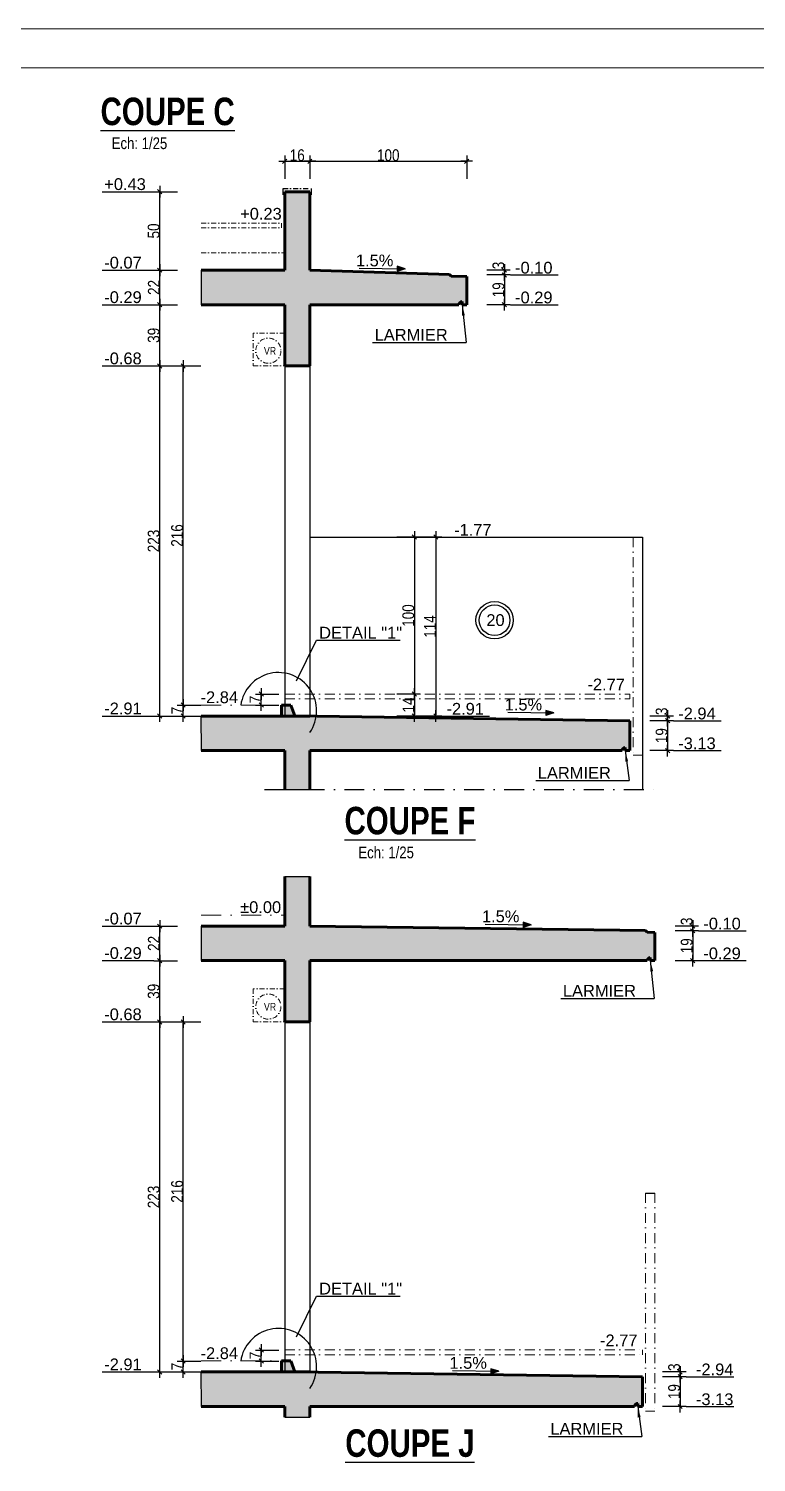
# Model space of a CAD drawing. Header units: centimetres. Extents: x 38820 to 82487, y -36363 to -12804.
# Drawn here: x 52268 to 53195, y -20653 to -18827 of the extents above; entities that cross this region are included whole.
import ezdxf
from ezdxf.enums import TextEntityAlignment as Align

# ---------------------------------------------------------------- set-up
doc = ezdxf.new("R2010")
doc.units = ezdxf.units.CM
doc.header["$LTSCALE"] = 0.5
for name, pattern in [('CACHEX2', [19.05, 12.7, -6.35]), ('TIRETPT2', [12.7, 6.35, -3.175, 0, -3.175]), ('TIRETPTX2', [50.8, 25.4, -12.7, 0, -12.7])]:
    doc.linetypes.add(name, pattern=pattern)
doc.layers.get('DEFPOINTS').update_dxf_attribs({"linetype": 'CONTINUOUS'})
for name, color, linetype, lineweight in [('01_Cad_1_', 5, 'CONTINUOUS', 9), ('01_murs_coup', 5, 'CONTINUOUS', 60), ('01_tram_axes', 2, 'TIRETPTX2', 9)]:
    doc.layers.add(name, color=color, linetype=linetype, lineweight=lineweight)
for name, color, linetype in [('01_cote_gen', 4, 'CONTINUOUS'), ('01_linteaux', 2, 'CONTINUOUS'), ('01_poch_BN', 9, 'CONTINUOUS'), ('01_texte', 230, 'CONTINUOUS'), ('AA_COTES', 2, 'CONTINUOUS')]:
    doc.layers.add(name, color=color, linetype=linetype)
doc.styles.add('ARIAL', font='arial.ttf')
doc.styles.add('impact', font='impact.ttf')
doc.styles.add('MATTE_TXT', font='arial.ttf')
doc.styles.add('STYLE2', font='ARIALN.TTF')
doc.dimstyles.new('JB25', dxfattribs={"dimscale": 0.1, "dimtxt": 150, "dimasz": 15, "dimexe": 0.1, "dimexo": 0.1, "dimgap": 0.09, "dimtad": 1, "dimdec": 1, "dimlfac": 0.5, "dimdsep": 46, "dimtxsty": 'STYLE2', "dimblk1": 'BOND_G', "dimblk2": 'BOND_D', "dimsah": 1, "dimcen": 1.5, "dimdle": 0.01, "dimse1": 1, "dimse2": 1, "dimclrd": 4, "dimclre": 2, "dimclrt": 6, "dimazin": 2, "dimtfac": 2.333333, "dimtdec": 1, "dimtix": 1, "dimtmove": 2, "dimatfit": 3, "dimldrblk": 'BOND_G', "dimfxl": 1, "dimtolj": 1, "dimtzin": 0, "dimarcsym": 0})

# ---------------------------------------------------------------- blocks, each defined once
blk = doc.blocks.new('BOND_G')
at = {"layer": 'AA_COTES', "color": 0}
for p, q in [((0, -5), (0, 15)), ((5, 0), (-5, 0)), ((1.8, 1.8), (-1.8, -1.8))]:
    blk.add_line(p, q, dxfattribs=at)
blk = doc.blocks.new('BOND_D')
at = {"layer": 'AA_COTES', "color": 0}
for p, q in [((5, 0), (-5, 0)), ((-1.8, -1.8), (1.8, 1.8)), ((0, 5), (0, -15))]:
    blk.add_line(p, q, dxfattribs=at)
blk = doc.blocks.new('*D1556')
at = {"layer": '01_cote_gen', "color": 4, "lineweight": -2, "ltscale": 2, "transparency": 16777216}
blk.add_line((52464.7, -19701.1), (52464.7, -19690.1), dxfattribs=at)
at = {"layer": 'DEFPOINTS', "color": 0, "ltscale": 2}
for p in [(52464.7, -19688.6), (52503.1, -19688.6), (52516.6, -19702.6)]:
    blk.add_point(p, dxfattribs=at)
at = {"layer": '01_cote_gen', "color": 4, "lineweight": -2, "ltscale": 2, "transparency": 16777216, "xscale": 1.5, "yscale": 1.5, "zscale": 1.5}
for name, p, rotation in [('BOND_D', (52464.7, -19688.6), 90), ('BOND_G', (52464.7, -19702.6), 270)]:
    blk.add_blockref(name, p, dxfattribs=dict(at, rotation=rotation))
at = {"layer": '01_cote_gen', "color": 6, "ltscale": 2, "transparency": 16777216, "insert": (52457.2, -19695.6), "char_height": 15, "attachment_point": 5, "rotation": 90, "style": 'STYLE2'}
blk.add_mtext('\\A1;7', dxfattribs=at)
blk = doc.blocks.new('*D1557')
at = {"layer": '01_cote_gen', "color": 4, "lineweight": -2, "ltscale": 2, "transparency": 16777216}
blk.add_line((52434.8, -19255.1), (52434.8, -19180.1), dxfattribs=at)
at = {"layer": 'DEFPOINTS', "color": 0, "ltscale": 2}
for p in [(52434.8, -19178.6), (52498.3, -19178.6), (52485, -19256.6)]:
    blk.add_point(p, dxfattribs=at)
at = {"layer": '01_cote_gen', "color": 4, "lineweight": -2, "ltscale": 2, "transparency": 16777216, "xscale": 1.5, "yscale": 1.5, "zscale": 1.5}
for name, p, rotation in [('BOND_D', (52434.8, -19178.6), 90), ('BOND_G', (52434.8, -19256.6), 270)]:
    blk.add_blockref(name, p, dxfattribs=dict(at, rotation=rotation))
at = {"layer": '01_cote_gen', "color": 6, "ltscale": 2, "transparency": 16777216, "insert": (52427.1, -19217.6), "char_height": 15, "attachment_point": 5, "rotation": 90, "style": 'STYLE2'}
blk.add_mtext('\\A1;39', dxfattribs=at)
blk = doc.blocks.new('*D1558')
at = {"layer": '01_cote_gen', "color": 4, "lineweight": -2, "ltscale": 2, "transparency": 16777216}
blk.add_line((52434.8, -19177.1), (52434.8, -19136.1), dxfattribs=at)
at = {"layer": 'DEFPOINTS', "color": 0, "ltscale": 2}
for p in [(52434.8, -19134.6), (52525.2, -19134.6), (52525.2, -19178.6)]:
    blk.add_point(p, dxfattribs=at)
at = {"layer": '01_cote_gen', "color": 4, "lineweight": -2, "ltscale": 2, "transparency": 16777216, "xscale": 1.5, "yscale": 1.5, "zscale": 1.5}
for name, p, rotation in [('BOND_D', (52434.8, -19134.6), 90), ('BOND_G', (52434.8, -19178.6), 270)]:
    blk.add_blockref(name, p, dxfattribs=dict(at, rotation=rotation))
at = {"layer": '01_cote_gen', "color": 6, "ltscale": 2, "transparency": 16777216, "insert": (52427.3, -19156.6), "char_height": 15, "attachment_point": 5, "rotation": 90, "style": 'STYLE2'}
blk.add_mtext('\\A1;22', dxfattribs=at)
blk = doc.blocks.new('*D1559')
at = {"layer": '01_cote_gen', "color": 4, "lineweight": -2, "ltscale": 2, "transparency": 16777216}
blk.add_line((52434.8, -19701.1), (52434.8, -19258.1), dxfattribs=at)
at = {"layer": 'DEFPOINTS', "color": 0, "ltscale": 2}
for p in [(52434.8, -19256.6), (52514.9, -19256.6), (52509, -19702.6)]:
    blk.add_point(p, dxfattribs=at)
at = {"layer": '01_cote_gen', "color": 4, "lineweight": -2, "ltscale": 2, "transparency": 16777216, "xscale": 1.5, "yscale": 1.5, "zscale": 1.5}
for name, p, rotation in [('BOND_D', (52434.8, -19256.6), 90), ('BOND_G', (52434.8, -19702.6), 270)]:
    blk.add_blockref(name, p, dxfattribs=dict(at, rotation=rotation))
at = {"layer": '01_cote_gen', "color": 6, "ltscale": 2, "transparency": 16777216, "insert": (52427.1, -19479.6), "char_height": 15, "attachment_point": 5, "rotation": 90, "style": 'STYLE2'}
blk.add_mtext('\\A1;223', dxfattribs=at)
blk = doc.blocks.new('*D1560')
at = {"layer": '01_cote_gen', "color": 4, "lineweight": -2, "ltscale": 2, "transparency": 16777216}
blk.add_line((52874.2, -19136.1), (52874.2, -19139.1), dxfattribs=at)
at = {"layer": 'DEFPOINTS', "color": 0, "ltscale": 2}
for p in [(52626.1, -19134.6), (52826.1, -19140.6), (52874.2, -19140.6)]:
    blk.add_point(p, dxfattribs=at)
at = {"layer": '01_cote_gen', "color": 4, "lineweight": -2, "ltscale": 2, "transparency": 16777216, "xscale": 1.5, "yscale": 1.5, "zscale": 1.5}
for name, p, rotation in [('BOND_G', (52874.2, -19134.6), 90), ('BOND_D', (52874.2, -19140.6), 270)]:
    blk.add_blockref(name, p, dxfattribs=dict(at, rotation=rotation))
at = {"layer": '01_cote_gen', "color": 6, "ltscale": 2, "transparency": 16777216, "insert": (52866.6, -19128.6), "char_height": 15, "attachment_point": 5, "rotation": 90, "style": 'STYLE2'}
blk.add_mtext('\\A1;3', dxfattribs=at)
blk = doc.blocks.new('*D1561')
at = {"layer": '01_cote_gen', "color": 4, "lineweight": -2, "ltscale": 2, "transparency": 16777216}
blk.add_line((52874.2, -19142.1), (52874.2, -19177.1), dxfattribs=at)
at = {"layer": 'DEFPOINTS', "color": 0, "ltscale": 2}
for p in [(52862.1, -19140.6), (52826.1, -19178.6), (52874.2, -19178.6)]:
    blk.add_point(p, dxfattribs=at)
at = {"layer": '01_cote_gen', "color": 4, "lineweight": -2, "ltscale": 2, "transparency": 16777216, "xscale": 1.5, "yscale": 1.5, "zscale": 1.5}
for name, p, rotation in [('BOND_G', (52874.2, -19140.6), 90), ('BOND_D', (52874.2, -19178.6), 270)]:
    blk.add_blockref(name, p, dxfattribs=dict(at, rotation=rotation))
at = {"layer": '01_cote_gen', "color": 6, "ltscale": 2, "transparency": 16777216, "insert": (52866.6, -19159.6), "char_height": 15, "attachment_point": 5, "rotation": 90, "style": 'STYLE2'}
blk.add_mtext('\\A1;19', dxfattribs=at)
blk = doc.blocks.new('*D1562')
at = {"layer": '01_cote_gen', "color": 4, "lineweight": -2, "ltscale": 2, "transparency": 16777216}
blk.add_line((52464.7, -19687.1), (52464.7, -19258.1), dxfattribs=at)
at = {"layer": 'DEFPOINTS', "color": 0, "ltscale": 2}
for p in [(52457.3, -19256.6), (52464.7, -19256.6), (52472.2, -19688.6)]:
    blk.add_point(p, dxfattribs=at)
at = {"layer": '01_cote_gen', "color": 4, "lineweight": -2, "ltscale": 2, "transparency": 16777216, "xscale": 1.5, "yscale": 1.5, "zscale": 1.5}
for name, p, rotation in [('BOND_D', (52464.7, -19256.6), 90), ('BOND_G', (52464.7, -19688.6), 270)]:
    blk.add_blockref(name, p, dxfattribs=dict(at, rotation=rotation))
at = {"layer": '01_cote_gen', "color": 6, "ltscale": 2, "transparency": 16777216, "insert": (52457, -19472.6), "char_height": 15, "attachment_point": 5, "rotation": 90, "style": 'STYLE2'}
blk.add_mtext('\\A1;216', dxfattribs=at)
blk = doc.blocks.new('*D1563')
at = {"layer": '01_cote_gen', "color": 4, "lineweight": -2, "ltscale": 2, "transparency": 16777216}
blk.add_line((52564.3, -19687.1), (52564.3, -19676.1), dxfattribs=at)
at = {"layer": 'DEFPOINTS', "color": 0, "ltscale": 2}
for p in [(52564.3, -19674.6), (52581.5, -19688.6), (52594.1, -19674.6)]:
    blk.add_point(p, dxfattribs=at)
at = {"layer": '01_cote_gen', "color": 4, "lineweight": -2, "ltscale": 2, "transparency": 16777216, "xscale": 1.5, "yscale": 1.5, "zscale": 1.5}
for name, p, rotation in [('BOND_D', (52564.3, -19674.6), 90), ('BOND_G', (52564.3, -19688.6), 270)]:
    blk.add_blockref(name, p, dxfattribs=dict(at, rotation=rotation))
at = {"layer": '01_cote_gen', "color": 6, "ltscale": 2, "transparency": 16777216, "insert": (52556.8, -19681.6), "char_height": 15, "attachment_point": 5, "rotation": 90, "style": 'STYLE2'}
blk.add_mtext('\\A1;7', dxfattribs=at)
blk = doc.blocks.new('*D1564')
at = {"layer": '01_cote_gen', "color": 4, "lineweight": -2, "ltscale": 2, "transparency": 16777216}
blk.add_line((53082.2, -19704.1), (53082.2, -19707.1), dxfattribs=at)
at = {"layer": 'DEFPOINTS', "color": 0, "ltscale": 2}
for p in [(52626.1, -19702.6), (53034.1, -19708.6), (53082.2, -19708.6)]:
    blk.add_point(p, dxfattribs=at)
at = {"layer": '01_cote_gen', "color": 4, "lineweight": -2, "ltscale": 2, "transparency": 16777216, "xscale": 1.5, "yscale": 1.5, "zscale": 1.5}
for name, p, rotation in [('BOND_G', (53082.2, -19702.6), 90), ('BOND_D', (53082.2, -19708.6), 270)]:
    blk.add_blockref(name, p, dxfattribs=dict(at, rotation=rotation))
at = {"layer": '01_cote_gen', "color": 6, "ltscale": 2, "transparency": 16777216, "insert": (53074.6, -19696.6), "char_height": 15, "attachment_point": 5, "rotation": 90, "style": 'STYLE2'}
blk.add_mtext('\\A1;3', dxfattribs=at)
blk = doc.blocks.new('*D1565')
at = {"layer": '01_cote_gen', "color": 4, "lineweight": -2, "ltscale": 2, "transparency": 16777216}
blk.add_line((53082.2, -19710.1), (53082.2, -19745.1), dxfattribs=at)
at = {"layer": 'DEFPOINTS', "color": 0, "ltscale": 2}
for p in [(53070.1, -19708.6), (53034.1, -19746.6), (53082.2, -19746.6)]:
    blk.add_point(p, dxfattribs=at)
at = {"layer": '01_cote_gen', "color": 4, "lineweight": -2, "ltscale": 2, "transparency": 16777216, "xscale": 1.5, "yscale": 1.5, "zscale": 1.5}
for name, p, rotation in [('BOND_G', (53082.2, -19708.6), 90), ('BOND_D', (53082.2, -19746.6), 270)]:
    blk.add_blockref(name, p, dxfattribs=dict(at, rotation=rotation))
at = {"layer": '01_cote_gen', "color": 6, "ltscale": 2, "transparency": 16777216, "insert": (53074.6, -19727.6), "char_height": 15, "attachment_point": 5, "rotation": 90, "style": 'STYLE2'}
blk.add_mtext('\\A1;19', dxfattribs=at)
blk = doc.blocks.new('*D1553')
at = {"layer": '01_cote_gen', "color": 4, "lineweight": -2, "transparency": 16777216}
blk.add_line((52434.8, -19133.1), (52434.8, -19036.1), dxfattribs=at)
at = {"layer": 'DEFPOINTS', "color": 0}
for p in [(52434.8, -19034.6), (52610.1, -19034.6), (52594.1, -19134.6)]:
    blk.add_point(p, dxfattribs=at)
at = {"layer": '01_cote_gen', "color": 4, "lineweight": -2, "transparency": 16777216, "xscale": 1.5, "yscale": 1.5, "zscale": 1.5}
for name, p, rotation in [('BOND_D', (52434.8, -19034.6), 90), ('BOND_G', (52434.8, -19134.6), 270)]:
    blk.add_blockref(name, p, dxfattribs=dict(at, rotation=rotation))
at = {"layer": '01_cote_gen', "color": 6, "transparency": 16777216, "insert": (52427.1, -19084.6), "char_height": 15, "attachment_point": 5, "rotation": 90, "style": 'STYLE2'}
blk.add_mtext('\\A1;50', dxfattribs=at)
blk = doc.blocks.new('*D1554')
at = {"layer": '01_cote_gen', "color": 4, "lineweight": -2, "transparency": 16777216}
blk.add_line((52595.6, -18995.9), (52624.6, -18995.9), dxfattribs=at)
at = {"layer": 'DEFPOINTS', "color": 0}
for p in [(52626.1, -18995.9), (52594.1, -19060.4), (52626.1, -19060.4)]:
    blk.add_point(p, dxfattribs=at)
at = {"layer": '01_cote_gen', "color": 4, "lineweight": -2, "transparency": 16777216, "xscale": 1.5, "yscale": 1.5, "zscale": 1.5, "rotation": 180}
blk.add_blockref('BOND_G', (52594.1, -18995.9), dxfattribs=at)
at = {"layer": '01_cote_gen', "color": 4, "lineweight": -2, "transparency": 16777216, "xscale": 1.5, "yscale": 1.5, "zscale": 1.5}
blk.add_blockref('BOND_D', (52626.1, -18995.9), dxfattribs=at)
at = {"layer": '01_cote_gen', "color": 6, "transparency": 16777216, "insert": (52610.1, -18988.2), "char_height": 15, "attachment_point": 5, "style": 'STYLE2'}
blk.add_mtext('\\A1;16', dxfattribs=at)
blk = doc.blocks.new('*D1555')
at = {"layer": '01_cote_gen', "color": 4, "lineweight": -2, "transparency": 16777216}
blk.add_line((52627.6, -18995.9), (52824.6, -18995.9), dxfattribs=at)
at = {"layer": 'DEFPOINTS', "color": 0}
for p in [(52626.1, -19011.9), (52826.1, -18995.9), (52826.1, -19140.6)]:
    blk.add_point(p, dxfattribs=at)
at = {"layer": '01_cote_gen', "color": 4, "lineweight": -2, "transparency": 16777216, "xscale": 1.5, "yscale": 1.5, "zscale": 1.5, "rotation": 180}
blk.add_blockref('BOND_G', (52626.1, -18995.9), dxfattribs=at)
at = {"layer": '01_cote_gen', "color": 4, "lineweight": -2, "transparency": 16777216, "xscale": 1.5, "yscale": 1.5, "zscale": 1.5}
blk.add_blockref('BOND_D', (52826.1, -18995.9), dxfattribs=at)
at = {"layer": '01_cote_gen', "color": 6, "transparency": 16777216, "insert": (52726.1, -18988.2), "char_height": 15, "attachment_point": 5, "style": 'STYLE2'}
blk.add_mtext('\\A1;100', dxfattribs=at)
blk = doc.blocks.new('*D1594')
at = {"layer": '01_cote_gen', "color": 4, "lineweight": -2, "ltscale": 2, "transparency": 16777216}
blk.add_line((52786.8, -19476.1), (52786.8, -19701.1), dxfattribs=at)
at = {"layer": 'DEFPOINTS', "color": 0, "ltscale": 2}
for p in [(52712.9, -19474.6), (52564.1, -19702.6), (52786.8, -19702.6)]:
    blk.add_point(p, dxfattribs=at)
at = {"layer": '01_cote_gen', "color": 4, "lineweight": -2, "ltscale": 2, "transparency": 16777216, "xscale": 1.5, "yscale": 1.5, "zscale": 1.5}
for name, p, rotation in [('BOND_G', (52786.8, -19474.6), 90), ('BOND_D', (52786.8, -19702.6), 270)]:
    blk.add_blockref(name, p, dxfattribs=dict(at, rotation=rotation))
at = {"layer": '01_cote_gen', "color": 6, "ltscale": 2, "transparency": 16777216, "insert": (52779.3, -19588.6), "char_height": 15, "attachment_point": 5, "rotation": 90, "style": 'STYLE2'}
blk.add_mtext('\\A1;114', dxfattribs=at)
blk = doc.blocks.new('*D1595')
at = {"layer": '01_cote_gen', "color": 4, "lineweight": -2, "transparency": 16777216}
blk.add_line((52759.4, -19476.1), (52759.4, -19673.1), dxfattribs=at)
at = {"layer": 'DEFPOINTS', "color": 0}
for p in [(52748.4, -19474.6), (52744.6, -19674.6), (52759.4, -19674.6)]:
    blk.add_point(p, dxfattribs=at)
at = {"layer": '01_cote_gen', "color": 4, "lineweight": -2, "transparency": 16777216, "xscale": 1.5, "yscale": 1.5, "zscale": 1.5}
for name, p, rotation in [('BOND_G', (52759.4, -19474.6), 90), ('BOND_D', (52759.4, -19674.6), 270)]:
    blk.add_blockref(name, p, dxfattribs=dict(at, rotation=rotation))
at = {"layer": '01_cote_gen', "color": 6, "transparency": 16777216, "insert": (52751.7, -19574.6), "char_height": 15, "attachment_point": 5, "rotation": 90, "style": 'STYLE2'}
blk.add_mtext('\\A1;100', dxfattribs=at)
blk = doc.blocks.new('*D1596')
at = {"layer": '01_cote_gen', "color": 4, "lineweight": -2, "transparency": 16777216}
blk.add_line((52759.4, -19676.1), (52759.4, -19701.1), dxfattribs=at)
at = {"layer": 'DEFPOINTS', "color": 0}
for p in [(52594.1, -19674.6), (52576.4, -19702.6), (52759.4, -19702.6)]:
    blk.add_point(p, dxfattribs=at)
at = {"layer": '01_cote_gen', "color": 4, "lineweight": -2, "transparency": 16777216, "xscale": 1.5, "yscale": 1.5, "zscale": 1.5}
for name, p, rotation in [('BOND_G', (52759.4, -19674.6), 90), ('BOND_D', (52759.4, -19702.6), 270)]:
    blk.add_blockref(name, p, dxfattribs=dict(at, rotation=rotation))
at = {"layer": '01_cote_gen', "color": 6, "transparency": 16777216, "insert": (52751.8, -19688.6), "char_height": 15, "attachment_point": 5, "rotation": 90, "style": 'STYLE2'}
blk.add_mtext('\\A1;14', dxfattribs=at)
blk = doc.blocks.new('*D1602')
at = {"layer": '01_cote_gen', "color": 4, "lineweight": -2, "ltscale": 2, "transparency": 16777216}
blk.add_line((52464.7, -20536.8), (52464.7, -20525.8), dxfattribs=at)
at = {"layer": 'DEFPOINTS', "color": 0, "ltscale": 2}
for p in [(52464.7, -20524.3), (52503.1, -20524.3), (52516.6, -20538.3)]:
    blk.add_point(p, dxfattribs=at)
at = {"layer": '01_cote_gen', "color": 4, "lineweight": -2, "ltscale": 2, "transparency": 16777216, "xscale": 1.5, "yscale": 1.5, "zscale": 1.5}
for name, p, rotation in [('BOND_D', (52464.7, -20524.3), 90), ('BOND_G', (52464.7, -20538.3), 270)]:
    blk.add_blockref(name, p, dxfattribs=dict(at, rotation=rotation))
at = {"layer": '01_cote_gen', "color": 6, "ltscale": 2, "transparency": 16777216, "insert": (52457.2, -20531.3), "char_height": 15, "attachment_point": 5, "rotation": 90, "style": 'STYLE2'}
blk.add_mtext('\\A1;7', dxfattribs=at)
blk = doc.blocks.new('*D1603')
at = {"layer": '01_cote_gen', "color": 4, "lineweight": -2, "ltscale": 2, "transparency": 16777216}
blk.add_line((52434.8, -20090.8), (52434.8, -20015.8), dxfattribs=at)
at = {"layer": 'DEFPOINTS', "color": 0, "ltscale": 2}
for p in [(52434.8, -20014.3), (52498.3, -20014.3), (52485, -20092.3)]:
    blk.add_point(p, dxfattribs=at)
at = {"layer": '01_cote_gen', "color": 4, "lineweight": -2, "ltscale": 2, "transparency": 16777216, "xscale": 1.5, "yscale": 1.5, "zscale": 1.5}
for name, p, rotation in [('BOND_D', (52434.8, -20014.3), 90), ('BOND_G', (52434.8, -20092.3), 270)]:
    blk.add_blockref(name, p, dxfattribs=dict(at, rotation=rotation))
at = {"layer": '01_cote_gen', "color": 6, "ltscale": 2, "transparency": 16777216, "insert": (52427.1, -20053.3), "char_height": 15, "attachment_point": 5, "rotation": 90, "style": 'STYLE2'}
blk.add_mtext('\\A1;39', dxfattribs=at)
blk = doc.blocks.new('*D1604')
at = {"layer": '01_cote_gen', "color": 4, "lineweight": -2, "ltscale": 2, "transparency": 16777216}
blk.add_line((52434.8, -20012.8), (52434.8, -19971.8), dxfattribs=at)
at = {"layer": 'DEFPOINTS', "color": 0, "ltscale": 2}
for p in [(52434.8, -19970.3), (52525.2, -19970.3), (52525.2, -20014.3)]:
    blk.add_point(p, dxfattribs=at)
at = {"layer": '01_cote_gen', "color": 4, "lineweight": -2, "ltscale": 2, "transparency": 16777216, "xscale": 1.5, "yscale": 1.5, "zscale": 1.5}
for name, p, rotation in [('BOND_D', (52434.8, -19970.3), 90), ('BOND_G', (52434.8, -20014.3), 270)]:
    blk.add_blockref(name, p, dxfattribs=dict(at, rotation=rotation))
at = {"layer": '01_cote_gen', "color": 6, "ltscale": 2, "transparency": 16777216, "insert": (52427.3, -19992.3), "char_height": 15, "attachment_point": 5, "rotation": 90, "style": 'STYLE2'}
blk.add_mtext('\\A1;22', dxfattribs=at)
blk = doc.blocks.new('*D1605')
at = {"layer": '01_cote_gen', "color": 4, "lineweight": -2, "ltscale": 2, "transparency": 16777216}
blk.add_line((52434.8, -20536.8), (52434.8, -20093.8), dxfattribs=at)
at = {"layer": 'DEFPOINTS', "color": 0, "ltscale": 2}
for p in [(52434.8, -20092.3), (52514.9, -20092.3), (52509, -20538.3)]:
    blk.add_point(p, dxfattribs=at)
at = {"layer": '01_cote_gen', "color": 4, "lineweight": -2, "ltscale": 2, "transparency": 16777216, "xscale": 1.5, "yscale": 1.5, "zscale": 1.5}
for name, p, rotation in [('BOND_D', (52434.8, -20092.3), 90), ('BOND_G', (52434.8, -20538.3), 270)]:
    blk.add_blockref(name, p, dxfattribs=dict(at, rotation=rotation))
at = {"layer": '01_cote_gen', "color": 6, "ltscale": 2, "transparency": 16777216, "insert": (52427.1, -20315.3), "char_height": 15, "attachment_point": 5, "rotation": 90, "style": 'STYLE2'}
blk.add_mtext('\\A1;223', dxfattribs=at)
blk = doc.blocks.new('*D1606')
at = {"layer": '01_cote_gen', "color": 4, "lineweight": -2, "ltscale": 2, "transparency": 16777216}
blk.add_line((53114.2, -19971.8), (53114.2, -19974.8), dxfattribs=at)
at = {"layer": 'DEFPOINTS', "color": 0, "ltscale": 2}
for p in [(52626.1, -19970.3), (53066.1, -19976.3), (53114.2, -19976.3)]:
    blk.add_point(p, dxfattribs=at)
at = {"layer": '01_cote_gen', "color": 4, "lineweight": -2, "ltscale": 2, "transparency": 16777216, "xscale": 1.5, "yscale": 1.5, "zscale": 1.5}
for name, p, rotation in [('BOND_G', (53114.2, -19970.3), 90), ('BOND_D', (53114.2, -19976.3), 270)]:
    blk.add_blockref(name, p, dxfattribs=dict(at, rotation=rotation))
at = {"layer": '01_cote_gen', "color": 6, "ltscale": 2, "transparency": 16777216, "insert": (53106.6, -19964.2), "char_height": 15, "attachment_point": 5, "rotation": 90, "style": 'STYLE2'}
blk.add_mtext('\\A1;3', dxfattribs=at)
blk = doc.blocks.new('*D1607')
at = {"layer": '01_cote_gen', "color": 4, "lineweight": -2, "ltscale": 2, "transparency": 16777216}
blk.add_line((53114.2, -19977.8), (53114.2, -20012.8), dxfattribs=at)
at = {"layer": 'DEFPOINTS', "color": 0, "ltscale": 2}
for p in [(53102.1, -19976.3), (53066.1, -20014.3), (53114.2, -20014.3)]:
    blk.add_point(p, dxfattribs=at)
at = {"layer": '01_cote_gen', "color": 4, "lineweight": -2, "ltscale": 2, "transparency": 16777216, "xscale": 1.5, "yscale": 1.5, "zscale": 1.5}
for name, p, rotation in [('BOND_G', (53114.2, -19976.3), 90), ('BOND_D', (53114.2, -20014.3), 270)]:
    blk.add_blockref(name, p, dxfattribs=dict(at, rotation=rotation))
at = {"layer": '01_cote_gen', "color": 6, "ltscale": 2, "transparency": 16777216, "insert": (53106.6, -19995.3), "char_height": 15, "attachment_point": 5, "rotation": 90, "style": 'STYLE2'}
blk.add_mtext('\\A1;19', dxfattribs=at)
blk = doc.blocks.new('*D1608')
at = {"layer": '01_cote_gen', "color": 4, "lineweight": -2, "ltscale": 2, "transparency": 16777216}
blk.add_line((52464.7, -20522.8), (52464.7, -20093.8), dxfattribs=at)
at = {"layer": 'DEFPOINTS', "color": 0, "ltscale": 2}
for p in [(52457.3, -20092.3), (52464.7, -20092.3), (52472.2, -20524.3)]:
    blk.add_point(p, dxfattribs=at)
at = {"layer": '01_cote_gen', "color": 4, "lineweight": -2, "ltscale": 2, "transparency": 16777216, "xscale": 1.5, "yscale": 1.5, "zscale": 1.5}
for name, p, rotation in [('BOND_D', (52464.7, -20092.3), 90), ('BOND_G', (52464.7, -20524.3), 270)]:
    blk.add_blockref(name, p, dxfattribs=dict(at, rotation=rotation))
at = {"layer": '01_cote_gen', "color": 6, "ltscale": 2, "transparency": 16777216, "insert": (52457, -20308.3), "char_height": 15, "attachment_point": 5, "rotation": 90, "style": 'STYLE2'}
blk.add_mtext('\\A1;216', dxfattribs=at)
blk = doc.blocks.new('*D1609')
at = {"layer": '01_cote_gen', "color": 4, "lineweight": -2, "ltscale": 2, "transparency": 16777216}
blk.add_line((52564.3, -20522.8), (52564.3, -20511.8), dxfattribs=at)
at = {"layer": 'DEFPOINTS', "color": 0, "ltscale": 2}
for p in [(52564.3, -20510.3), (52594.1, -20510.3), (52581.5, -20524.3)]:
    blk.add_point(p, dxfattribs=at)
at = {"layer": '01_cote_gen', "color": 4, "lineweight": -2, "ltscale": 2, "transparency": 16777216, "xscale": 1.5, "yscale": 1.5, "zscale": 1.5}
for name, p, rotation in [('BOND_D', (52564.3, -20510.3), 90), ('BOND_G', (52564.3, -20524.3), 270)]:
    blk.add_blockref(name, p, dxfattribs=dict(at, rotation=rotation))
at = {"layer": '01_cote_gen', "color": 6, "ltscale": 2, "transparency": 16777216, "insert": (52556.8, -20517.3), "char_height": 15, "attachment_point": 5, "rotation": 90, "style": 'STYLE2'}
blk.add_mtext('\\A1;7', dxfattribs=at)
blk = doc.blocks.new('*D1610')
at = {"layer": '01_cote_gen', "color": 4, "lineweight": -2, "ltscale": 2, "transparency": 16777216}
blk.add_line((53098.2, -20539.8), (53098.2, -20542.8), dxfattribs=at)
at = {"layer": 'DEFPOINTS', "color": 0, "ltscale": 2}
for p in [(52626.1, -20538.3), (53050.1, -20544.3), (53098.2, -20544.3)]:
    blk.add_point(p, dxfattribs=at)
at = {"layer": '01_cote_gen', "color": 4, "lineweight": -2, "ltscale": 2, "transparency": 16777216, "xscale": 1.5, "yscale": 1.5, "zscale": 1.5}
for name, p, rotation in [('BOND_G', (53098.2, -20538.3), 90), ('BOND_D', (53098.2, -20544.3), 270)]:
    blk.add_blockref(name, p, dxfattribs=dict(at, rotation=rotation))
at = {"layer": '01_cote_gen', "color": 6, "ltscale": 2, "transparency": 16777216, "insert": (53090.6, -20532.2), "char_height": 15, "attachment_point": 5, "rotation": 90, "style": 'STYLE2'}
blk.add_mtext('\\A1;3', dxfattribs=at)
blk = doc.blocks.new('*D1611')
at = {"layer": '01_cote_gen', "color": 4, "lineweight": -2, "ltscale": 2, "transparency": 16777216}
blk.add_line((53098.2, -20545.8), (53098.2, -20580.8), dxfattribs=at)
at = {"layer": 'DEFPOINTS', "color": 0, "ltscale": 2}
for p in [(53086.1, -20544.3), (53050.1, -20582.3), (53098.2, -20582.3)]:
    blk.add_point(p, dxfattribs=at)
at = {"layer": '01_cote_gen', "color": 4, "lineweight": -2, "ltscale": 2, "transparency": 16777216, "xscale": 1.5, "yscale": 1.5, "zscale": 1.5}
for name, p, rotation in [('BOND_G', (53098.2, -20544.3), 90), ('BOND_D', (53098.2, -20582.3), 270)]:
    blk.add_blockref(name, p, dxfattribs=dict(at, rotation=rotation))
at = {"layer": '01_cote_gen', "color": 6, "ltscale": 2, "transparency": 16777216, "insert": (53090.6, -20563.3), "char_height": 15, "attachment_point": 5, "rotation": 90, "style": 'STYLE2'}
blk.add_mtext('\\A1;19', dxfattribs=at)

msp = doc.modelspace()

# ---------------------------------------------------------------- hatches: boundary and pattern name
at = {"layer": '01_poch_BN'}
h = msp.add_hatch(color=256, dxfattribs=at)
h.dxf.hatch_style = 1
h.paths.add_polyline_path([(52826.122, -19142.642), (52806.122, -19142.342), (52804.122, -19140.281), (52626.122, -19134.641), (52626.122, -19034.641), (52594.122, -19034.641), (52594.122, -19134.641), (52487.636, -19134.641), (52487.636, -19178.641), (52594.122, -19178.641), (52594.122, -19256.641), (52626.122, -19256.641), (52626.122, -19178.641), (52816.122, -19178.641, -0.41421356), (52820.122, -19174.641), (52820.122, -19178.641), (52826.122, -19178.641)])
h.paths.add_polyline_path([(53034.122, -19708.641), (52626.122, -19702.641), (52487.168, -19702.641), (52487.636, -19746.641), (52594.122, -19746.641), (52594.122, -19796.166), (52626.122, -19796.166), (52626.122, -19746.641), (53024.122, -19746.641, -0.41421356), (53028.122, -19742.641), (53028.122, -19746.641), (53034.122, -19746.641)])
h.paths.add_polyline_path([(52602.122, -19688.641), (52590.122, -19688.641), (52590.122, -19702.641), (52607.165, -19702.641)])
h = msp.add_hatch(color=256, dxfattribs=at)
h.dxf.hatch_style = 1
h.paths.add_polyline_path([(53066.122, -19978.278), (53056.122, -19977.978), (53054.122, -19975.917), (52626.122, -19970.277), (52626.122, -19907.062), (52594.122, -19907.062), (52594.122, -19970.277), (52487.636, -19970.277), (52487.636, -20014.277), (52594.122, -20014.277), (52594.122, -20092.277), (52626.122, -20092.277), (52626.122, -20014.277), (53056.122, -20014.277, -0.41421356), (53060.122, -20010.277), (53060.122, -20014.277), (53066.122, -20014.277)])
h.paths.add_polyline_path([(53050.122, -20544.277), (52626.836, -20538.277), (52487.168, -20538.277), (52487.636, -20582.277), (52594.122, -20582.277), (52594.122, -20595.776), (52626.122, -20595.776), (52626.122, -20582.277), (53040.122, -20582.277, -0.41421356), (53044.122, -20578.277), (53044.122, -20582.277), (53050.122, -20582.277)])
h.paths.add_polyline_path([(52602.122, -20524.277), (52590.122, -20524.277), (52590.122, -20538.277), (52607.165, -20538.277)])

# ---------------------------------------------------------------- linework, layer by layer
at = {"layer": '01_Cad_1_'}
msp.add_line((54108.056, -18826.925), (48168.056, -18826.925), dxfattribs=at)
at = {"layer": '01_Cad_1_', "color": 2}
msp.add_line((54058.056, -18876.925), (48218.056, -18876.925), dxfattribs=at)
at = {"layer": '01_linteaux', "linetype": 'TIRETPT2', "ltscale": 7}
for p, q in [((52592.122, -19038.61), (52592.122, -19030.641)), ((52628.122, -19038.61), (52628.122, -19030.641)), ((52592.122, -19038.61), (52593.615, -19037.175)), ((52628.122, -19038.61), (52626.628, -19037.175))]:
    msp.add_line(p, q, dxfattribs=at)
at = {"layer": '01_linteaux', "linetype": 'TIRETPT2', "ltscale": 2}
msp.add_line((52592.122, -19030.641), (52628.122, -19030.641), dxfattribs=at)
at = {"layer": '01_linteaux'}
for p, q in [((52594.122, -19256.641), (52594.122, -19688.641)), ((52626.122, -19256.641), (52626.122, -19702.641)), ((52626.122, -19474.641), (53050.122, -19474.641)), ((53050.122, -19474.641), (53050.122, -19796.166)), ((52590.122, -19702.641), (52594.122, -19702.641)), ((52594.122, -20092.277), (52594.122, -20524.277)), ((52626.122, -20092.277), (52626.122, -20538.277)), ((53054.122, -20310.277), (53066.122, -20310.277)), ((52590.122, -20538.277), (52594.122, -20538.277))]:
    msp.add_line(p, q, dxfattribs=at)
at = {"layer": '01_linteaux', "linetype": 'CACHEX2', "ltscale": 2}
for p, q in [((52594.122, -19688.641), (52594.122, -19702.641)), ((52594.122, -20524.277), (52594.122, -20538.277))]:
    msp.add_line(p, q, dxfattribs=at)
at = {"layer": '01_linteaux', "linetype": 'TIRETPTX2', "ltscale": 2}
msp.add_line((52568.38, -19796.166), (53069.026, -19796.166), dxfattribs=at)
at = {"layer": '01_murs_coup'}
for p, q in [((52594.122, -19034.641), (52626.122, -19034.641)), ((52594.122, -19134.641), (52594.122, -19034.641)), ((52626.122, -19134.641), (52626.122, -19034.641)), ((52487.636, -19134.641), (52594.122, -19134.641)), ((52626.122, -19134.641), (52804.122, -19140.281)), ((52804.122, -19140.281), (52806.122, -19142.342)), ((52806.122, -19142.342), (52826.122, -19142.642)), ((52826.122, -19142.642), (52826.122, -19178.641)), ((52820.122, -19174.641), (52820.122, -19178.641)), ((52487.636, -19178.641), (52594.122, -19178.641)), ((52594.122, -19178.641), (52594.122, -19256.641)), ((52626.122, -19178.641), (52816.122, -19178.641)), ((52626.122, -19178.641), (52626.122, -19256.641)), ((52820.122, -19178.641), (52826.122, -19178.641)), ((52594.122, -19256.641), (52626.122, -19256.641)), ((52590.122, -19688.641), (52590.122, -19702.641)), ((52590.122, -19688.641), (52602.122, -19688.641)), ((52602.122, -19688.641), (52607.064, -19702.361)), ((52487.636, -19702.641), (52626.122, -19702.641)), ((52487.636, -19702.641), (52590.122, -19702.641)), ((52607.064, -19702.361), (53034.122, -19708.641)), ((53034.122, -19708.641), (53034.122, -19746.641)), ((53028.122, -19742.641), (53028.122, -19746.641)), ((52487.636, -19746.641), (52594.122, -19746.641)), ((52594.122, -19746.641), (52594.122, -19796.166)), ((52626.122, -19746.641), (53024.122, -19746.641)), ((52626.122, -19746.641), (52626.122, -19796.166)), ((53028.122, -19746.641), (53034.122, -19746.641)), ((52594.122, -19970.277), (52594.122, -19907.062)), ((52626.122, -19970.277), (52626.122, -19907.062)), ((52487.636, -19970.277), (52594.122, -19970.277)), ((52626.122, -19970.277), (53054.122, -19975.917)), ((53054.122, -19975.917), (53056.122, -19977.978)), ((53056.122, -19977.978), (53066.122, -19978.278)), ((53066.122, -19978.278), (53066.122, -20014.277)), ((52487.636, -20014.277), (52594.122, -20014.277)), ((52594.122, -20014.277), (52594.122, -20092.277)), ((52626.122, -20014.277), (53056.122, -20014.277)), ((52626.122, -20014.277), (52626.122, -20092.277)), ((53060.122, -20010.277), (53060.122, -20014.277)), ((53060.122, -20014.277), (53066.122, -20014.277)), ((52594.122, -20092.277), (52626.122, -20092.277)), ((52590.122, -20524.277), (52590.122, -20538.277)), ((52590.122, -20524.277), (52602.122, -20524.277)), ((52602.122, -20524.277), (52607.064, -20537.997)), ((52487.636, -20538.277), (52626.122, -20538.277)), ((52487.636, -20538.277), (52590.122, -20538.277)), ((52607.064, -20537.997), (53050.122, -20544.277)), ((53050.122, -20544.277), (53050.122, -20582.277)), ((52487.636, -20582.277), (52594.122, -20582.277)), ((52594.122, -20582.277), (52594.122, -20595.776)), ((52626.122, -20582.277), (53040.122, -20582.277)), ((52626.122, -20582.277), (52626.122, -20595.776)), ((53044.122, -20578.277), (53044.122, -20582.277)), ((53044.122, -20582.277), (53050.122, -20582.277))]:
    msp.add_line(p, q, dxfattribs=at)
for centre in [(52820.122, -19178.641), (53028.122, -19746.641), (53060.122, -20014.277), (53044.122, -20582.277)]:
    msp.add_arc(centre, 4, 90, 180, dxfattribs=at)
at = {"layer": '01_poch_BN', "ltscale": 2}
for p, q in [((52487.636, -19134.641), (52487.636, -19178.641)), ((52487.168, -19702.641), (52487.636, -19746.641)), ((52487.636, -19970.277), (52487.636, -20014.277)), ((52487.168, -20538.277), (52487.636, -20582.277))]:
    msp.add_line(p, q, dxfattribs=at)
at = {"layer": '01_poch_BN'}
for p, q in [((52594.122, -19796.166), (52626.122, -19796.166)), ((52594.122, -19907.062), (52626.122, -19907.062)), ((52594.122, -20595.776), (52626.122, -20595.776))]:
    msp.add_line(p, q, dxfattribs=at)
at = {"layer": '01_texte'}
for p, q in [((52361.523, -19034.641), (52427.293, -19034.641)), ((52361.523, -19134.641), (52427.293, -19134.641)), ((52688.881, -19132.037), (52747.698, -19132.902)), ((52747.698, -19132.902), (52737.469, -19129.621)), ((52737.469, -19129.621), (52737.469, -19136.183)), ((52747.698, -19132.902), (52737.469, -19136.183)), ((52881.731, -19140.641), (52942.524, -19140.641)), ((52361.523, -19178.641), (52427.293, -19178.641)), ((52820.122, -19178.641), (52825.269, -19226.641)), ((52881.731, -19178.641), (52942.524, -19178.641)), ((52706.198, -19226.641), (52825.269, -19226.641)), ((52361.523, -19256.641), (52427.293, -19256.641)), ((52609.205, -19657.971), (52634.568, -19606.033)), ((52634.568, -19606.033), (52741.5, -19606.033)), ((52361.523, -19702.641), (52427.293, -19702.641)), ((52794.336, -19702.641), (52855.129, -19702.641)), ((52878.51, -19697.825), (52937.327, -19698.69)), ((52937.327, -19698.69), (52927.099, -19695.41)), ((52927.099, -19695.41), (52927.099, -19701.971)), ((52937.327, -19698.69), (52927.099, -19701.971)), ((53089.731, -19708.641), (53150.524, -19708.641)), ((53028.122, -19746.641), (53033.269, -19784.641)), ((53089.731, -19746.641), (53150.524, -19746.641)), ((52914.198, -19784.641), (53033.269, -19784.641)), ((52361.523, -19970.277), (52427.293, -19970.277)), ((52849.529, -19967.673), (52908.346, -19968.538)), ((52908.346, -19968.538), (52898.118, -19965.257)), ((52898.118, -19965.257), (52898.118, -19971.819)), ((52908.346, -19968.538), (52898.118, -19971.819)), ((53121.731, -19976.277), (53182.524, -19976.277)), ((52361.523, -20014.277), (52427.293, -20014.277)), ((53060.122, -20014.277), (53065.269, -20062.277)), ((53121.731, -20014.277), (53182.524, -20014.277)), ((52946.198, -20062.277), (53065.269, -20062.277)), ((52361.523, -20092.277), (52427.293, -20092.277)), ((52609.205, -20493.608), (52634.568, -20441.669)), ((52634.568, -20441.669), (52741.5, -20441.669)), ((52361.523, -20538.277), (52427.293, -20538.277)), ((52808.11, -20536.541), (52866.927, -20537.406)), ((52866.927, -20537.406), (52856.699, -20534.125)), ((52856.699, -20534.125), (52856.699, -20540.687)), ((52866.927, -20537.406), (52856.699, -20540.687)), ((53105.731, -20544.277), (53166.524, -20544.277)), ((53044.122, -20582.277), (53049.269, -20620.277)), ((53105.731, -20582.277), (53166.524, -20582.277)), ((52930.198, -20620.277), (53049.269, -20620.277))]:
    msp.add_line(p, q, dxfattribs=at)
for radius in [23.782, 19.529]:
    msp.add_circle((52861.651, -19580.557), radius, dxfattribs=at)
for centre in [(52586.173, -19695.894), (52586.173, -20531.531)]:
    msp.add_arc(centre, 48.652, 325.332306, 171.452218, dxfattribs=at)
for points in [[(52737.469, -19129.621), (52747.698, -19132.902), (52737.469, -19136.183)], [(52820.122, -19178.641), (52820.15, -19192.681), (52821.99, -19192.432)], [(52820.122, -19178.641), (52823.83, -19192.182), (52821.99, -19192.432)], [(52927.099, -19695.41), (52937.327, -19698.69), (52927.099, -19701.971)], [(53028.122, -19746.641), (53028.15, -19760.681), (53029.99, -19760.432)], [(53028.122, -19746.641), (53031.83, -19760.182), (53029.99, -19760.432)], [(52898.118, -19965.257), (52908.346, -19968.538), (52898.118, -19971.819)], [(53060.122, -20014.277), (53060.15, -20028.317), (53061.99, -20028.068)], [(53060.122, -20014.277), (53063.83, -20027.819), (53061.99, -20028.068)], [(52856.699, -20534.125), (52866.927, -20537.406), (52856.699, -20540.687)], [(53044.122, -20582.277), (53044.15, -20596.317), (53045.99, -20596.068)], [(53044.122, -20582.277), (53047.83, -20595.819), (53045.99, -20596.068)]]:
    msp.add_solid(points, dxfattribs=at)
at = {"layer": '01_tram_axes', "ltscale": 0.5}
for p, q in [((52487.636, -19074.641), (52590.122, -19074.641)), ((52487.636, -19080.641), (52590.122, -19080.641)), ((52590.122, -19080.641), (52590.122, -19074.641)), ((52487.636, -19112.641), (52594.122, -19112.641)), ((52553.77, -19214.648), (52553.77, -19256.641)), ((52594.122, -19214.648), (52553.77, -19214.648)), ((52553.77, -19256.641), (52594.122, -19256.641)), ((52553.77, -20050.284), (52553.77, -20092.277)), ((52594.122, -20050.284), (52553.77, -20050.284)), ((52553.77, -20092.277), (52594.122, -20092.277))]:
    msp.add_line(p, q, dxfattribs=at)
at = {"layer": '01_tram_axes'}
for p, q in [((53038.122, -19474.641), (53050.122, -19474.641)), ((53038.122, -19474.641), (53038.122, -19752.641)), ((52594.122, -19674.641), (53034.122, -19674.641)), ((52594.122, -19680.641), (53034.122, -19680.641)), ((53054.122, -20310.277), (53066.122, -20310.277)), ((53054.122, -20310.277), (53054.122, -20588.277)), ((53066.122, -20310.277), (53066.122, -20588.277)), ((52594.122, -20510.277), (53050.122, -20510.277)), ((52594.122, -20516.277), (53050.122, -20516.277))]:
    msp.add_line(p, q, dxfattribs=at)
at = {"layer": '01_tram_axes', "ltscale": 2}
for p, q in [((52487.636, -19688.641), (52594.122, -19688.641)), ((52487.636, -19688.641), (52590.122, -19688.641)), ((52594.122, -19674.641), (52594.122, -19680.641)), ((53034.122, -19680.641), (53034.122, -19674.641)), ((53038.122, -19752.641), (53050.122, -19752.641)), ((52487.636, -19956.277), (52594.122, -19956.277)), ((52594.122, -20510.277), (52594.122, -20516.277)), ((53050.122, -20516.277), (53050.122, -20510.277)), ((52487.636, -20524.277), (52594.122, -20524.277)), ((52487.636, -20524.277), (52590.122, -20524.277)), ((53054.122, -20588.277), (53066.122, -20588.277))]:
    msp.add_line(p, q, dxfattribs=at)
at = {"layer": '01_tram_axes', "ltscale": 0.5}
for centre in [(52573.289, -19237.186), (52573.289, -20072.822)]:
    msp.add_circle(centre, 16, dxfattribs=at)

# ---------------------------------------------------------------- texts
at = {"layer": '01_texte', "style": 'impact'}
for s, p in [('%%UCOUPE C', (52444.877, -18960.314)), ('%%UCOUPE F', (52753.773, -19863.84)), ('%%UCOUPE J', (52753.773, -20656.888))]:
    msp.add_text(s, height=35, dxfattribs=at).set_placement(p, align=Align.BOTTOM_CENTER)
at = {"layer": '01_texte', "style": 'MATTE_TXT', "width": 0.8}
for s, height, p in [('Ech: 1/25', 15, (52409, -18984.874)), ('VR', 10, (52575.405, -19245.428)), ('Ech: 1/25', 15, (52723.42, -19888.401)), ('VR', 10, (52575.405, -20081.065))]:
    msp.add_text(s, height=height, dxfattribs=at).set_placement(p, align=Align.BOTTOM_CENTER)
at = {"layer": '01_texte', "style": 'ARIAL'}
for s, p in [('+0.43', (52364.066, -19032.481)), ('+0.23', (52537.297, -19070.244)), ('-0.07', (52364.066, -19132.481)), ('1.5%%%', (52684.885, -19129.712)), ('-0.10', (52887.752, -19138.895)), ('-0.29', (52364.066, -19176.481)), ('-0.29', (52887.752, -19176.895)), ('LARMIER', (52708.741, -19224.481)), ('-0.68', (52364.066, -19254.481)), ('-1.77', (52810.053, -19472.895)), ('20', (52851.143, -19587.909)), ('DETAIL "1"', (52638.017, -19603.946)), ('-2.84', (52486.849, -19686.21)), ('-2.77', (52980.039, -19669.922)), ('-2.91', (52364.066, -19700.481)), ('-2.91', (52800.357, -19700.895)), ('1.5%%%', (52874.514, -19695.5)), ('-2.94', (53095.752, -19706.895)), ('-3.13', (53095.752, -19744.895)), ('LARMIER', (52916.741, -19782.481)), ('%%P0.00', (52537.297, -19953.602)), ('-0.07', (52364.066, -19968.118)), ('1.5%%%', (52845.533, -19965.348)), ('-0.10', (53127.752, -19974.531)), ('-0.29', (52364.066, -20012.118)), ('-0.29', (53127.752, -20012.531)), ('LARMIER', (52948.741, -20060.118)), ('-0.68', (52364.066, -20090.118)), ('DETAIL "1"', (52638.017, -20439.582)), ('-2.77', (52996.039, -20505.559)), ('-2.84', (52486.849, -20521.847)), ('-2.91', (52364.066, -20536.118)), ('1.5%%%', (52804.115, -20534.216)), ('-2.94', (53118.377, -20542.531)), ('-3.13', (53118.377, -20580.531)), ('LARMIER', (52932.741, -20618.118))]:
    msp.add_text(s, height=15, dxfattribs=at).set_placement(p)

# ---------------------------------------------------------------- dimensions: what is measured, and where the dimension line sits
at = {"layer": '01_cote_gen'}
for base, p1, p2, picture, middle in [((52626.122, -18995.89), (52594.122, -19060.449), (52626.122, -19060.449), '*D1554', (52610.122, -18988.223)), ((52826.122, -18995.89), (52626.122, -19011.887), (52826.122, -19140.641), '*D1555', (52726.122, -18988.223))]:
    dim = msp.add_linear_dim(base=base, p1=p1, p2=p2, dimstyle='JB25', dxfattribs=at)
    dim.commit()
    dim.dimension.update_dxf_attribs({"geometry": picture, "text_midpoint": middle})
for base, p1, p2, picture, middle in [((52434.793, -19034.641), (52594.122, -19134.641), (52610.122, -19034.641), '*D1553', (52427.126, -19084.641)), ((52759.363, -19674.641), (52748.441, -19474.641), (52744.618, -19674.641), '*D1595', (52751.695, -19574.641)), ((52759.363, -19702.641), (52594.122, -19674.641), (52576.423, -19702.641), '*D1596', (52751.823, -19688.641))]:
    dim = msp.add_linear_dim(base=base, p1=p1, p2=p2, angle=90, dimstyle='JB25', dxfattribs=at)
    dim.commit()
    dim.dimension.update_dxf_attribs({"geometry": picture, "text_midpoint": middle})
at = {"layer": '01_cote_gen', "ltscale": 2}
for base, p1, p2, picture, middle in [((52874.231, -19140.641), (52626.122, -19134.641), (52826.122, -19140.641), '*D1560', (52866.564, -19128.561)), ((53082.231, -19708.641), (52626.122, -19702.641), (53034.122, -19708.641), '*D1564', (53074.564, -19696.561)), ((53114.231, -19976.277), (52626.122, -19970.277), (53066.122, -19976.277), '*D1606', (53106.564, -19964.197)), ((53098.231, -20544.277), (52626.122, -20538.277), (53050.122, -20544.277), '*D1610', (53090.564, -20532.197))]:
    dim = msp.add_linear_dim(base=base, p1=p1, p2=p2, angle=90, dimstyle='JB25', dxfattribs=at)
    dim.commit()
    dim.dimension.update_dxf_attribs({"geometry": picture, "text_midpoint": middle, "dimtype": 160})
for base, p1, p2, picture, middle in [((52434.793, -19134.641), (52525.178, -19178.641), (52525.178, -19134.641), '*D1558', (52427.254, -19156.641)), ((52874.231, -19178.641), (52862.086, -19140.641), (52826.122, -19178.641), '*D1561', (52866.564, -19159.641)), ((52434.793, -19178.641), (52485.035, -19256.641), (52498.331, -19178.641), '*D1557', (52427.126, -19217.641)), ((52434.793, -19256.641), (52509.037, -19702.641), (52514.887, -19256.641), '*D1559', (52427.126, -19479.641)), ((52464.668, -19256.641), (52472.168, -19688.641), (52457.293, -19256.641), '*D1562', (52457, -19472.641)), ((52786.836, -19702.641), (52712.911, -19474.641), (52564.14, -19702.641), '*D1594', (52779.296, -19588.641)), ((52564.26, -19674.641), (52581.522, -19688.641), (52594.122, -19674.641), '*D1563', (52556.751, -19681.641)), ((52464.668, -19688.641), (52516.572, -19702.641), (52503.149, -19688.641), '*D1556', (52457.159, -19695.641)), ((53082.231, -19746.641), (53070.086, -19708.641), (53034.122, -19746.641), '*D1565', (53074.564, -19727.641)), ((52434.793, -19970.277), (52525.178, -20014.277), (52525.178, -19970.277), '*D1604', (52427.254, -19992.277)), ((53114.231, -20014.277), (53102.086, -19976.277), (53066.122, -20014.277), '*D1607', (53106.564, -19995.277)), ((52434.793, -20014.277), (52485.035, -20092.277), (52498.331, -20014.277), '*D1603', (52427.126, -20053.277)), ((52434.793, -20092.277), (52509.037, -20538.277), (52514.887, -20092.277), '*D1605', (52427.126, -20315.277)), ((52464.668, -20092.277), (52472.168, -20524.277), (52457.293, -20092.277), '*D1608', (52457, -20308.277)), ((52564.26, -20510.277), (52581.522, -20524.277), (52594.122, -20510.277), '*D1609', (52556.751, -20517.277)), ((52464.668, -20524.277), (52516.572, -20538.277), (52503.149, -20524.277), '*D1602', (52457.159, -20531.277)), ((53098.231, -20582.277), (53086.086, -20544.277), (53050.122, -20582.277), '*D1611', (53090.564, -20563.277))]:
    dim = msp.add_linear_dim(base=base, p1=p1, p2=p2, angle=90, dimstyle='JB25', dxfattribs=at)
    dim.commit()
    dim.dimension.update_dxf_attribs({"geometry": picture, "text_midpoint": middle})

doc.saveas('drawing.dxf')
